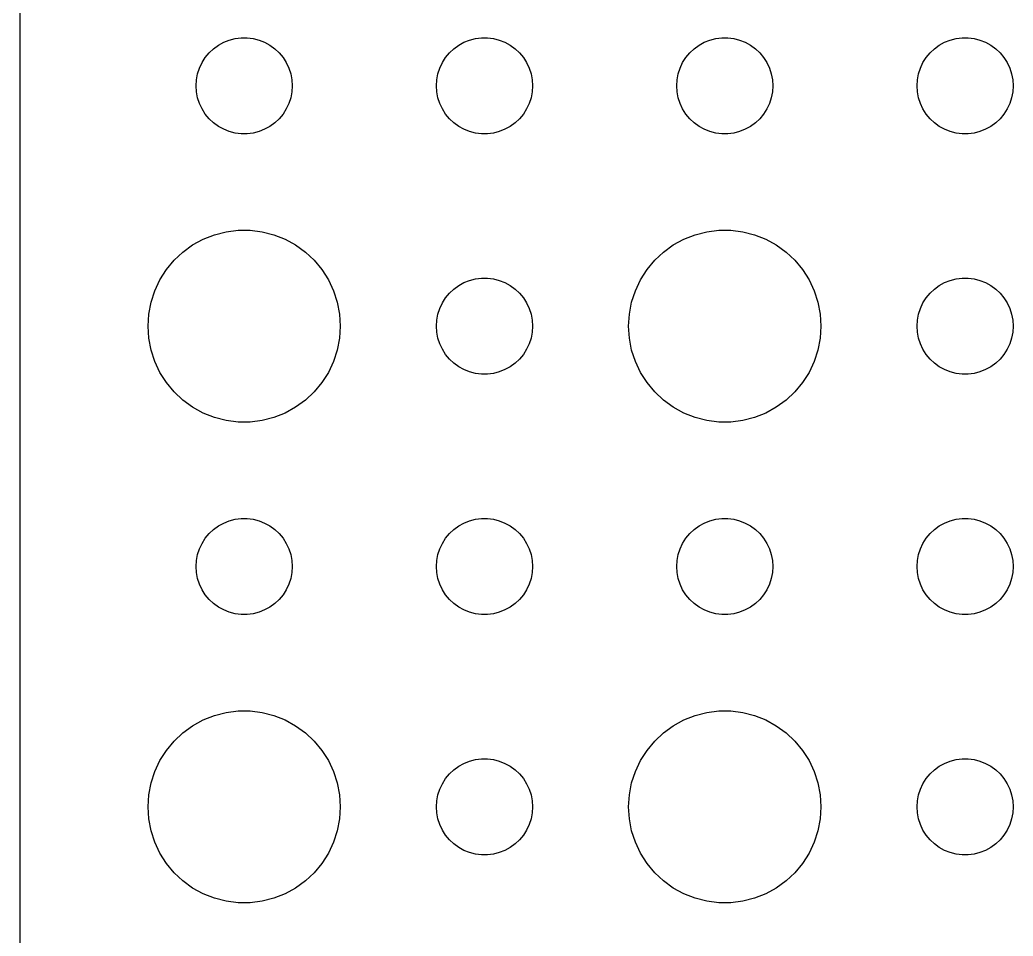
# Model space of a CAD drawing. Header units: metres. Extents: x -134 to 134, y 518 to 1078.
# Drawn here: x -134.5 to -103.5, y 679.97 to 708.56 of the extents above; entities that cross this region are included whole.
import ezdxf

# ---------------------------------------------------------------- set-up
doc = ezdxf.new("R2010")
doc.units = ezdxf.units.M

msp = doc.modelspace()

# ---------------------------------------------------------------- linework, layer by layer
for p, q in [((-134.5, 731), (-134.5, 637)), ((-128.456, 707.656), (-128.304, 707.766)), ((-128.304, 707.766), (-128.139, 707.857)), ((-128.139, 707.857), (-127.964, 707.927)), ((-127.964, 707.927), (-127.781, 707.973)), ((-127.781, 707.973), (-127.594, 707.997)), ((-127.594, 707.997), (-127.406, 707.997)), ((-127.406, 707.997), (-127.219, 707.973)), ((-127.219, 707.973), (-127.036, 707.927)), ((-127.036, 707.927), (-126.861, 707.857)), ((-126.861, 707.857), (-126.696, 707.766)), ((-126.696, 707.766), (-126.544, 707.656)), ((-120.956, 707.656), (-120.804, 707.766)), ((-120.804, 707.766), (-120.639, 707.857)), ((-120.639, 707.857), (-120.464, 707.927)), ((-120.464, 707.927), (-120.281, 707.973)), ((-120.281, 707.973), (-120.094, 707.997)), ((-120.094, 707.997), (-119.906, 707.997)), ((-119.906, 707.997), (-119.719, 707.973)), ((-119.719, 707.973), (-119.536, 707.927)), ((-119.536, 707.927), (-119.361, 707.857)), ((-119.361, 707.857), (-119.196, 707.766)), ((-119.196, 707.766), (-119.044, 707.656)), ((-113.456, 707.656), (-113.304, 707.766)), ((-113.304, 707.766), (-113.139, 707.857)), ((-113.139, 707.857), (-112.964, 707.927)), ((-112.964, 707.927), (-112.781, 707.973)), ((-112.781, 707.973), (-112.594, 707.997)), ((-112.594, 707.997), (-112.406, 707.997)), ((-112.406, 707.997), (-112.219, 707.973)), ((-112.219, 707.973), (-112.036, 707.927)), ((-112.036, 707.927), (-111.861, 707.857)), ((-111.861, 707.857), (-111.696, 707.766)), ((-111.696, 707.766), (-111.544, 707.656)), ((-105.956, 707.656), (-105.804, 707.766)), ((-105.804, 707.766), (-105.639, 707.857)), ((-105.639, 707.857), (-105.464, 707.927)), ((-105.464, 707.927), (-105.281, 707.973)), ((-105.281, 707.973), (-105.094, 707.997)), ((-105.094, 707.997), (-104.906, 707.997)), ((-104.906, 707.997), (-104.719, 707.973)), ((-104.719, 707.973), (-104.536, 707.927)), ((-104.536, 707.927), (-104.361, 707.857)), ((-104.361, 707.857), (-104.196, 707.766)), ((-104.196, 707.766), (-104.044, 707.656)), ((-128.714, 707.382), (-128.593, 707.527)), ((-128.593, 707.527), (-128.456, 707.656)), ((-126.544, 707.656), (-126.407, 707.527)), ((-126.407, 707.527), (-126.286, 707.382)), ((-121.214, 707.382), (-121.093, 707.527)), ((-121.093, 707.527), (-120.956, 707.656)), ((-119.044, 707.656), (-118.907, 707.527)), ((-118.907, 707.527), (-118.786, 707.382)), ((-113.714, 707.382), (-113.593, 707.527)), ((-113.593, 707.527), (-113.456, 707.656)), ((-111.544, 707.656), (-111.407, 707.527)), ((-111.407, 707.527), (-111.286, 707.382)), ((-106.214, 707.382), (-106.093, 707.527)), ((-106.093, 707.527), (-105.956, 707.656)), ((-104.044, 707.656), (-103.907, 707.527)), ((-103.907, 707.527), (-103.786, 707.382)), ((-128.895, 707.052), (-128.814, 707.223)), ((-128.814, 707.223), (-128.714, 707.382)), ((-126.286, 707.382), (-126.186, 707.223)), ((-126.186, 707.223), (-126.105, 707.052)), ((-121.395, 707.052), (-121.314, 707.223)), ((-121.314, 707.223), (-121.214, 707.382)), ((-118.786, 707.382), (-118.686, 707.223)), ((-118.686, 707.223), (-118.605, 707.052)), ((-113.895, 707.052), (-113.814, 707.223)), ((-113.814, 707.223), (-113.714, 707.382)), ((-111.286, 707.382), (-111.186, 707.223)), ((-111.186, 707.223), (-111.105, 707.052)), ((-106.395, 707.052), (-106.314, 707.223)), ((-106.314, 707.223), (-106.214, 707.382)), ((-103.786, 707.382), (-103.686, 707.223)), ((-103.686, 707.223), (-103.605, 707.052)), ((-128.988, 706.688), (-128.953, 706.873)), ((-128.953, 706.873), (-128.895, 707.052)), ((-126.105, 707.052), (-126.047, 706.873)), ((-126.047, 706.873), (-126.012, 706.688)), ((-121.488, 706.688), (-121.453, 706.873)), ((-121.453, 706.873), (-121.395, 707.052)), ((-118.605, 707.052), (-118.547, 706.873)), ((-118.547, 706.873), (-118.512, 706.688)), ((-113.988, 706.688), (-113.953, 706.873)), ((-113.953, 706.873), (-113.895, 707.052)), ((-111.105, 707.052), (-111.047, 706.873)), ((-111.047, 706.873), (-111.012, 706.688)), ((-106.488, 706.688), (-106.453, 706.873)), ((-106.453, 706.873), (-106.395, 707.052)), ((-103.605, 707.052), (-103.547, 706.873)), ((-103.547, 706.873), (-103.512, 706.688)), ((-129, 706.5), (-128.988, 706.688)), ((-128.988, 706.312), (-129, 706.5)), ((-126.012, 706.688), (-126, 706.5)), ((-126, 706.5), (-126.012, 706.312)), ((-121.5, 706.5), (-121.488, 706.688)), ((-121.488, 706.312), (-121.5, 706.5)), ((-118.512, 706.688), (-118.5, 706.5)), ((-118.5, 706.5), (-118.512, 706.312)), ((-114, 706.5), (-113.988, 706.688)), ((-113.988, 706.312), (-114, 706.5)), ((-111.012, 706.688), (-111, 706.5)), ((-111, 706.5), (-111.012, 706.312)), ((-106.5, 706.5), (-106.488, 706.688)), ((-106.488, 706.312), (-106.5, 706.5)), ((-103.512, 706.688), (-103.5, 706.5)), ((-103.5, 706.5), (-103.512, 706.312)), ((-128.953, 706.127), (-128.988, 706.312)), ((-126.012, 706.312), (-126.047, 706.127)), ((-121.453, 706.127), (-121.488, 706.312)), ((-118.512, 706.312), (-118.547, 706.127)), ((-113.953, 706.127), (-113.988, 706.312)), ((-111.012, 706.312), (-111.047, 706.127)), ((-106.453, 706.127), (-106.488, 706.312)), ((-103.512, 706.312), (-103.547, 706.127)), ((-128.895, 705.948), (-128.953, 706.127)), ((-128.814, 705.777), (-128.895, 705.948)), ((-126.105, 705.948), (-126.186, 705.777)), ((-126.047, 706.127), (-126.105, 705.948)), ((-121.395, 705.948), (-121.453, 706.127)), ((-121.314, 705.777), (-121.395, 705.948)), ((-118.605, 705.948), (-118.686, 705.777)), ((-118.547, 706.127), (-118.605, 705.948)), ((-113.895, 705.948), (-113.953, 706.127)), ((-113.814, 705.777), (-113.895, 705.948)), ((-111.105, 705.948), (-111.186, 705.777)), ((-111.047, 706.127), (-111.105, 705.948)), ((-106.395, 705.948), (-106.453, 706.127)), ((-106.314, 705.777), (-106.395, 705.948)), ((-103.605, 705.948), (-103.686, 705.777)), ((-103.547, 706.127), (-103.605, 705.948)), ((-128.714, 705.618), (-128.814, 705.777)), ((-128.593, 705.473), (-128.714, 705.618)), ((-126.286, 705.618), (-126.407, 705.473)), ((-126.186, 705.777), (-126.286, 705.618)), ((-121.214, 705.618), (-121.314, 705.777)), ((-121.093, 705.473), (-121.214, 705.618)), ((-118.786, 705.618), (-118.907, 705.473)), ((-118.686, 705.777), (-118.786, 705.618)), ((-113.714, 705.618), (-113.814, 705.777)), ((-113.593, 705.473), (-113.714, 705.618)), ((-111.286, 705.618), (-111.407, 705.473)), ((-111.186, 705.777), (-111.286, 705.618)), ((-106.214, 705.618), (-106.314, 705.777)), ((-106.093, 705.473), (-106.214, 705.618)), ((-103.786, 705.618), (-103.907, 705.473)), ((-103.686, 705.777), (-103.786, 705.618)), ((-128.456, 705.344), (-128.593, 705.473)), ((-128.304, 705.234), (-128.456, 705.344)), ((-126.544, 705.344), (-126.696, 705.234)), ((-126.407, 705.473), (-126.544, 705.344)), ((-120.956, 705.344), (-121.093, 705.473)), ((-120.804, 705.234), (-120.956, 705.344)), ((-119.044, 705.344), (-119.196, 705.234)), ((-118.907, 705.473), (-119.044, 705.344)), ((-113.456, 705.344), (-113.593, 705.473)), ((-113.304, 705.234), (-113.456, 705.344)), ((-111.544, 705.344), (-111.696, 705.234)), ((-111.407, 705.473), (-111.544, 705.344)), ((-105.956, 705.344), (-106.093, 705.473)), ((-105.804, 705.234), (-105.956, 705.344)), ((-104.044, 705.344), (-104.196, 705.234)), ((-103.907, 705.473), (-104.044, 705.344)), ((-128.139, 705.143), (-128.304, 705.234)), ((-127.964, 705.073), (-128.139, 705.143)), ((-127.781, 705.027), (-127.964, 705.073)), ((-127.594, 705.003), (-127.781, 705.027)), ((-127.406, 705.003), (-127.594, 705.003)), ((-127.219, 705.027), (-127.406, 705.003)), ((-127.036, 705.073), (-127.219, 705.027)), ((-126.861, 705.143), (-127.036, 705.073)), ((-126.696, 705.234), (-126.861, 705.143)), ((-120.639, 705.143), (-120.804, 705.234)), ((-120.464, 705.073), (-120.639, 705.143)), ((-120.281, 705.027), (-120.464, 705.073)), ((-120.094, 705.003), (-120.281, 705.027)), ((-119.906, 705.003), (-120.094, 705.003)), ((-119.719, 705.027), (-119.906, 705.003)), ((-119.536, 705.073), (-119.719, 705.027)), ((-119.361, 705.143), (-119.536, 705.073)), ((-119.196, 705.234), (-119.361, 705.143)), ((-113.139, 705.143), (-113.304, 705.234)), ((-112.964, 705.073), (-113.139, 705.143)), ((-112.781, 705.027), (-112.964, 705.073)), ((-112.594, 705.003), (-112.781, 705.027)), ((-112.406, 705.003), (-112.594, 705.003)), ((-112.219, 705.027), (-112.406, 705.003)), ((-112.036, 705.073), (-112.219, 705.027)), ((-111.861, 705.143), (-112.036, 705.073)), ((-111.696, 705.234), (-111.861, 705.143)), ((-105.639, 705.143), (-105.804, 705.234)), ((-105.464, 705.073), (-105.639, 705.143)), ((-105.281, 705.027), (-105.464, 705.073)), ((-105.094, 705.003), (-105.281, 705.027)), ((-104.906, 705.003), (-105.094, 705.003)), ((-104.719, 705.027), (-104.906, 705.003)), ((-104.536, 705.073), (-104.719, 705.027)), ((-104.361, 705.143), (-104.536, 705.073)), ((-104.196, 705.234), (-104.361, 705.143)), ((-128.777, 701.714), (-128.427, 701.853)), ((-128.427, 701.853), (-128.062, 701.947)), ((-128.062, 701.947), (-127.688, 701.994)), ((-127.688, 701.994), (-127.312, 701.994)), ((-127.312, 701.994), (-126.938, 701.947)), ((-126.938, 701.947), (-126.573, 701.853)), ((-126.573, 701.853), (-126.223, 701.714)), ((-113.777, 701.714), (-113.427, 701.853)), ((-113.427, 701.853), (-113.062, 701.947)), ((-113.062, 701.947), (-112.688, 701.994)), ((-112.688, 701.994), (-112.312, 701.994)), ((-112.312, 701.994), (-111.938, 701.947)), ((-111.938, 701.947), (-111.573, 701.853)), ((-111.573, 701.853), (-111.223, 701.714)), ((-129.412, 701.312), (-129.107, 701.533)), ((-129.107, 701.533), (-128.777, 701.714)), ((-126.223, 701.714), (-125.893, 701.533)), ((-125.893, 701.533), (-125.588, 701.312)), ((-114.412, 701.312), (-114.107, 701.533)), ((-114.107, 701.533), (-113.777, 701.714)), ((-111.223, 701.714), (-110.893, 701.533)), ((-110.893, 701.533), (-110.588, 701.312)), ((-129.687, 701.054), (-129.412, 701.312)), ((-125.588, 701.312), (-125.313, 701.054)), ((-114.687, 701.054), (-114.412, 701.312)), ((-110.588, 701.312), (-110.313, 701.054)), ((-129.927, 700.763), (-129.687, 701.054)), ((-125.313, 701.054), (-125.073, 700.763)), ((-114.927, 700.763), (-114.687, 701.054)), ((-110.313, 701.054), (-110.073, 700.763)), ((-130.129, 700.445), (-129.927, 700.763)), ((-125.073, 700.763), (-124.871, 700.445)), ((-115.129, 700.445), (-114.927, 700.763)), ((-110.073, 700.763), (-109.871, 700.445)), ((-130.289, 700.104), (-130.129, 700.445)), ((-124.871, 700.445), (-124.711, 700.104)), ((-120.804, 700.266), (-120.639, 700.357)), ((-120.639, 700.357), (-120.464, 700.427)), ((-120.464, 700.427), (-120.281, 700.473)), ((-120.281, 700.473), (-120.094, 700.497)), ((-120.094, 700.497), (-119.906, 700.497)), ((-119.906, 700.497), (-119.719, 700.473)), ((-119.719, 700.473), (-119.536, 700.427)), ((-119.536, 700.427), (-119.361, 700.357)), ((-119.361, 700.357), (-119.196, 700.266)), ((-115.289, 700.104), (-115.129, 700.445)), ((-109.871, 700.445), (-109.711, 700.104)), ((-105.804, 700.266), (-105.639, 700.357)), ((-105.639, 700.357), (-105.464, 700.427)), ((-105.464, 700.427), (-105.281, 700.473)), ((-105.281, 700.473), (-105.094, 700.497)), ((-105.094, 700.497), (-104.906, 700.497)), ((-104.906, 700.497), (-104.719, 700.473)), ((-104.719, 700.473), (-104.536, 700.427)), ((-104.536, 700.427), (-104.361, 700.357)), ((-104.361, 700.357), (-104.196, 700.266)), ((-130.406, 699.746), (-130.289, 700.104)), ((-124.711, 700.104), (-124.594, 699.746)), ((-121.214, 699.882), (-121.093, 700.027)), ((-121.093, 700.027), (-120.956, 700.156)), ((-120.956, 700.156), (-120.804, 700.266)), ((-119.196, 700.266), (-119.044, 700.156)), ((-119.044, 700.156), (-118.907, 700.027)), ((-118.907, 700.027), (-118.786, 699.882)), ((-115.406, 699.746), (-115.289, 700.104)), ((-109.711, 700.104), (-109.594, 699.746)), ((-106.214, 699.882), (-106.093, 700.027)), ((-106.093, 700.027), (-105.956, 700.156)), ((-105.956, 700.156), (-105.804, 700.266)), ((-104.196, 700.266), (-104.044, 700.156)), ((-104.044, 700.156), (-103.907, 700.027)), ((-103.907, 700.027), (-103.786, 699.882)), ((-130.476, 699.376), (-130.406, 699.746)), ((-124.594, 699.746), (-124.524, 699.376)), ((-121.395, 699.552), (-121.314, 699.723)), ((-121.314, 699.723), (-121.214, 699.882)), ((-118.786, 699.882), (-118.686, 699.723)), ((-118.686, 699.723), (-118.605, 699.552)), ((-115.476, 699.376), (-115.406, 699.746)), ((-109.594, 699.746), (-109.524, 699.376)), ((-106.395, 699.552), (-106.314, 699.723)), ((-106.314, 699.723), (-106.214, 699.882)), ((-103.786, 699.882), (-103.686, 699.723)), ((-103.686, 699.723), (-103.605, 699.552)), ((-130.5, 699), (-130.476, 699.376)), ((-124.524, 699.376), (-124.5, 699)), ((-121.488, 699.188), (-121.453, 699.373)), ((-121.453, 699.373), (-121.395, 699.552)), ((-118.605, 699.552), (-118.547, 699.373)), ((-118.547, 699.373), (-118.512, 699.188)), ((-115.5, 699), (-115.476, 699.376)), ((-109.524, 699.376), (-109.5, 699)), ((-106.488, 699.188), (-106.453, 699.373)), ((-106.453, 699.373), (-106.395, 699.552)), ((-103.605, 699.552), (-103.547, 699.373)), ((-103.547, 699.373), (-103.512, 699.188)), ((-121.5, 699), (-121.488, 699.188)), ((-118.512, 699.188), (-118.5, 699)), ((-106.5, 699), (-106.488, 699.188)), ((-103.512, 699.188), (-103.5, 699)), ((-130.476, 698.624), (-130.5, 699)), ((-124.5, 699), (-124.524, 698.624)), ((-121.488, 698.812), (-121.5, 699)), ((-121.453, 698.627), (-121.488, 698.812)), ((-118.512, 698.812), (-118.547, 698.627)), ((-118.5, 699), (-118.512, 698.812)), ((-115.476, 698.624), (-115.5, 699)), ((-109.5, 699), (-109.524, 698.624)), ((-106.488, 698.812), (-106.5, 699)), ((-106.453, 698.627), (-106.488, 698.812)), ((-103.512, 698.812), (-103.547, 698.627)), ((-103.5, 699), (-103.512, 698.812)), ((-130.406, 698.254), (-130.476, 698.624)), ((-124.524, 698.624), (-124.594, 698.254)), ((-121.395, 698.448), (-121.453, 698.627)), ((-121.314, 698.277), (-121.395, 698.448)), ((-118.605, 698.448), (-118.686, 698.277)), ((-118.547, 698.627), (-118.605, 698.448)), ((-115.406, 698.254), (-115.476, 698.624)), ((-109.524, 698.624), (-109.594, 698.254)), ((-106.395, 698.448), (-106.453, 698.627)), ((-106.314, 698.277), (-106.395, 698.448)), ((-103.605, 698.448), (-103.686, 698.277)), ((-103.547, 698.627), (-103.605, 698.448)), ((-130.289, 697.896), (-130.406, 698.254)), ((-124.594, 698.254), (-124.711, 697.896)), ((-121.214, 698.118), (-121.314, 698.277)), ((-118.686, 698.277), (-118.786, 698.118)), ((-115.289, 697.896), (-115.406, 698.254)), ((-109.594, 698.254), (-109.711, 697.896)), ((-106.214, 698.118), (-106.314, 698.277)), ((-103.686, 698.277), (-103.786, 698.118)), ((-130.129, 697.555), (-130.289, 697.896)), ((-124.711, 697.896), (-124.871, 697.555)), ((-121.093, 697.973), (-121.214, 698.118)), ((-120.956, 697.844), (-121.093, 697.973)), ((-120.804, 697.734), (-120.956, 697.844)), ((-119.044, 697.844), (-119.196, 697.734)), ((-118.907, 697.973), (-119.044, 697.844)), ((-118.786, 698.118), (-118.907, 697.973)), ((-115.129, 697.555), (-115.289, 697.896)), ((-109.711, 697.896), (-109.871, 697.555)), ((-106.093, 697.973), (-106.214, 698.118)), ((-105.956, 697.844), (-106.093, 697.973)), ((-105.804, 697.734), (-105.956, 697.844)), ((-104.044, 697.844), (-104.196, 697.734)), ((-103.907, 697.973), (-104.044, 697.844)), ((-103.786, 698.118), (-103.907, 697.973)), ((-129.927, 697.237), (-130.129, 697.555)), ((-124.871, 697.555), (-125.073, 697.237)), ((-120.639, 697.643), (-120.804, 697.734)), ((-120.464, 697.573), (-120.639, 697.643)), ((-120.281, 697.527), (-120.464, 697.573)), ((-120.094, 697.503), (-120.281, 697.527)), ((-119.906, 697.503), (-120.094, 697.503)), ((-119.719, 697.527), (-119.906, 697.503)), ((-119.536, 697.573), (-119.719, 697.527)), ((-119.361, 697.643), (-119.536, 697.573)), ((-119.196, 697.734), (-119.361, 697.643)), ((-114.927, 697.237), (-115.129, 697.555)), ((-109.871, 697.555), (-110.073, 697.237)), ((-105.639, 697.643), (-105.804, 697.734)), ((-105.464, 697.573), (-105.639, 697.643)), ((-105.281, 697.527), (-105.464, 697.573)), ((-105.094, 697.503), (-105.281, 697.527)), ((-104.906, 697.503), (-105.094, 697.503)), ((-104.719, 697.527), (-104.906, 697.503)), ((-104.536, 697.573), (-104.719, 697.527)), ((-104.361, 697.643), (-104.536, 697.573)), ((-104.196, 697.734), (-104.361, 697.643)), ((-129.687, 696.946), (-129.927, 697.237)), ((-125.073, 697.237), (-125.313, 696.946)), ((-114.687, 696.946), (-114.927, 697.237)), ((-110.073, 697.237), (-110.313, 696.946)), ((-129.412, 696.688), (-129.687, 696.946)), ((-125.313, 696.946), (-125.588, 696.688)), ((-114.412, 696.688), (-114.687, 696.946)), ((-110.313, 696.946), (-110.588, 696.688)), ((-129.107, 696.467), (-129.412, 696.688)), ((-125.588, 696.688), (-125.893, 696.467)), ((-114.107, 696.467), (-114.412, 696.688)), ((-110.588, 696.688), (-110.893, 696.467)), ((-128.777, 696.286), (-129.107, 696.467)), ((-128.427, 696.147), (-128.777, 696.286)), ((-126.223, 696.286), (-126.573, 696.147)), ((-125.893, 696.467), (-126.223, 696.286)), ((-113.777, 696.286), (-114.107, 696.467)), ((-113.427, 696.147), (-113.777, 696.286)), ((-111.223, 696.286), (-111.573, 696.147)), ((-110.893, 696.467), (-111.223, 696.286)), ((-128.062, 696.053), (-128.427, 696.147)), ((-127.688, 696.006), (-128.062, 696.053)), ((-127.312, 696.006), (-127.688, 696.006)), ((-126.938, 696.053), (-127.312, 696.006)), ((-126.573, 696.147), (-126.938, 696.053)), ((-113.062, 696.053), (-113.427, 696.147)), ((-112.688, 696.006), (-113.062, 696.053)), ((-112.312, 696.006), (-112.688, 696.006)), ((-111.938, 696.053), (-112.312, 696.006)), ((-111.573, 696.147), (-111.938, 696.053)), ((-128.304, 692.766), (-128.139, 692.857)), ((-128.139, 692.857), (-127.964, 692.927)), ((-127.964, 692.927), (-127.781, 692.973)), ((-127.781, 692.973), (-127.594, 692.997)), ((-127.594, 692.997), (-127.406, 692.997)), ((-127.406, 692.997), (-127.219, 692.973)), ((-127.219, 692.973), (-127.036, 692.927)), ((-127.036, 692.927), (-126.861, 692.857)), ((-126.861, 692.857), (-126.696, 692.766)), ((-120.804, 692.766), (-120.639, 692.857)), ((-120.639, 692.857), (-120.464, 692.927)), ((-120.464, 692.927), (-120.281, 692.973)), ((-120.281, 692.973), (-120.094, 692.997)), ((-120.094, 692.997), (-119.906, 692.997)), ((-119.906, 692.997), (-119.719, 692.973)), ((-119.719, 692.973), (-119.536, 692.927)), ((-119.536, 692.927), (-119.361, 692.857)), ((-119.361, 692.857), (-119.196, 692.766)), ((-113.304, 692.766), (-113.139, 692.857)), ((-113.139, 692.857), (-112.964, 692.927)), ((-112.964, 692.927), (-112.781, 692.973)), ((-112.781, 692.973), (-112.594, 692.997)), ((-112.594, 692.997), (-112.406, 692.997)), ((-112.406, 692.997), (-112.219, 692.973)), ((-112.219, 692.973), (-112.036, 692.927)), ((-112.036, 692.927), (-111.861, 692.857)), ((-111.861, 692.857), (-111.696, 692.766)), ((-105.804, 692.766), (-105.639, 692.857)), ((-105.639, 692.857), (-105.464, 692.927)), ((-105.464, 692.927), (-105.281, 692.973)), ((-105.281, 692.973), (-105.094, 692.997)), ((-105.094, 692.997), (-104.906, 692.997)), ((-104.906, 692.997), (-104.719, 692.973)), ((-104.719, 692.973), (-104.536, 692.927)), ((-104.536, 692.927), (-104.361, 692.857)), ((-104.361, 692.857), (-104.196, 692.766)), ((-128.593, 692.527), (-128.456, 692.656)), ((-128.456, 692.656), (-128.304, 692.766)), ((-126.696, 692.766), (-126.544, 692.656)), ((-126.544, 692.656), (-126.407, 692.527)), ((-121.093, 692.527), (-120.956, 692.656)), ((-120.956, 692.656), (-120.804, 692.766)), ((-119.196, 692.766), (-119.044, 692.656)), ((-119.044, 692.656), (-118.907, 692.527)), ((-113.593, 692.527), (-113.456, 692.656)), ((-113.456, 692.656), (-113.304, 692.766)), ((-111.696, 692.766), (-111.544, 692.656)), ((-111.544, 692.656), (-111.407, 692.527)), ((-106.093, 692.527), (-105.956, 692.656)), ((-105.956, 692.656), (-105.804, 692.766)), ((-104.196, 692.766), (-104.044, 692.656)), ((-104.044, 692.656), (-103.907, 692.527)), ((-128.814, 692.223), (-128.714, 692.382)), ((-128.714, 692.382), (-128.593, 692.527)), ((-126.407, 692.527), (-126.286, 692.382)), ((-126.286, 692.382), (-126.186, 692.223)), ((-121.314, 692.223), (-121.214, 692.382)), ((-121.214, 692.382), (-121.093, 692.527)), ((-118.907, 692.527), (-118.786, 692.382)), ((-118.786, 692.382), (-118.686, 692.223)), ((-113.814, 692.223), (-113.714, 692.382)), ((-113.714, 692.382), (-113.593, 692.527)), ((-111.407, 692.527), (-111.286, 692.382)), ((-111.286, 692.382), (-111.186, 692.223)), ((-106.314, 692.223), (-106.214, 692.382)), ((-106.214, 692.382), (-106.093, 692.527)), ((-103.907, 692.527), (-103.786, 692.382)), ((-103.786, 692.382), (-103.686, 692.223)), ((-128.953, 691.873), (-128.895, 692.052)), ((-128.895, 692.052), (-128.814, 692.223)), ((-126.186, 692.223), (-126.105, 692.052)), ((-126.105, 692.052), (-126.047, 691.873)), ((-121.453, 691.873), (-121.395, 692.052)), ((-121.395, 692.052), (-121.314, 692.223)), ((-118.686, 692.223), (-118.605, 692.052)), ((-118.605, 692.052), (-118.547, 691.873)), ((-113.953, 691.873), (-113.895, 692.052)), ((-113.895, 692.052), (-113.814, 692.223)), ((-111.186, 692.223), (-111.105, 692.052)), ((-111.105, 692.052), (-111.047, 691.873)), ((-106.453, 691.873), (-106.395, 692.052)), ((-106.395, 692.052), (-106.314, 692.223)), ((-103.686, 692.223), (-103.605, 692.052)), ((-103.605, 692.052), (-103.547, 691.873)), ((-129, 691.5), (-128.988, 691.688)), ((-128.988, 691.688), (-128.953, 691.873)), ((-126.047, 691.873), (-126.012, 691.688)), ((-126.012, 691.688), (-126, 691.5)), ((-121.5, 691.5), (-121.488, 691.688)), ((-121.488, 691.688), (-121.453, 691.873)), ((-118.547, 691.873), (-118.512, 691.688)), ((-118.512, 691.688), (-118.5, 691.5)), ((-114, 691.5), (-113.988, 691.688)), ((-113.988, 691.688), (-113.953, 691.873)), ((-111.047, 691.873), (-111.012, 691.688)), ((-111.012, 691.688), (-111, 691.5)), ((-106.5, 691.5), (-106.488, 691.688)), ((-106.488, 691.688), (-106.453, 691.873)), ((-103.547, 691.873), (-103.512, 691.688)), ((-103.512, 691.688), (-103.5, 691.5)), ((-128.988, 691.312), (-129, 691.5)), ((-128.953, 691.127), (-128.988, 691.312)), ((-126.012, 691.312), (-126.047, 691.127)), ((-126, 691.5), (-126.012, 691.312)), ((-121.488, 691.312), (-121.5, 691.5)), ((-121.453, 691.127), (-121.488, 691.312)), ((-118.512, 691.312), (-118.547, 691.127)), ((-118.5, 691.5), (-118.512, 691.312)), ((-113.988, 691.312), (-114, 691.5)), ((-113.953, 691.127), (-113.988, 691.312)), ((-111.012, 691.312), (-111.047, 691.127)), ((-111, 691.5), (-111.012, 691.312)), ((-106.488, 691.312), (-106.5, 691.5)), ((-106.453, 691.127), (-106.488, 691.312)), ((-103.512, 691.312), (-103.547, 691.127)), ((-103.5, 691.5), (-103.512, 691.312)), ((-128.895, 690.948), (-128.953, 691.127)), ((-126.047, 691.127), (-126.105, 690.948)), ((-121.395, 690.948), (-121.453, 691.127)), ((-118.547, 691.127), (-118.605, 690.948)), ((-113.895, 690.948), (-113.953, 691.127)), ((-111.047, 691.127), (-111.105, 690.948)), ((-106.395, 690.948), (-106.453, 691.127)), ((-103.547, 691.127), (-103.605, 690.948)), ((-128.814, 690.777), (-128.895, 690.948)), ((-128.714, 690.618), (-128.814, 690.777)), ((-126.186, 690.777), (-126.286, 690.618)), ((-126.105, 690.948), (-126.186, 690.777)), ((-121.314, 690.777), (-121.395, 690.948)), ((-121.214, 690.618), (-121.314, 690.777)), ((-118.686, 690.777), (-118.786, 690.618)), ((-118.605, 690.948), (-118.686, 690.777)), ((-113.814, 690.777), (-113.895, 690.948)), ((-113.714, 690.618), (-113.814, 690.777)), ((-111.186, 690.777), (-111.286, 690.618)), ((-111.105, 690.948), (-111.186, 690.777)), ((-106.314, 690.777), (-106.395, 690.948)), ((-106.214, 690.618), (-106.314, 690.777)), ((-103.686, 690.777), (-103.786, 690.618)), ((-103.605, 690.948), (-103.686, 690.777)), ((-128.593, 690.473), (-128.714, 690.618)), ((-128.456, 690.344), (-128.593, 690.473)), ((-126.407, 690.473), (-126.544, 690.344)), ((-126.286, 690.618), (-126.407, 690.473)), ((-121.093, 690.473), (-121.214, 690.618)), ((-120.956, 690.344), (-121.093, 690.473)), ((-118.907, 690.473), (-119.044, 690.344)), ((-118.786, 690.618), (-118.907, 690.473)), ((-113.593, 690.473), (-113.714, 690.618)), ((-113.456, 690.344), (-113.593, 690.473)), ((-111.407, 690.473), (-111.544, 690.344)), ((-111.286, 690.618), (-111.407, 690.473)), ((-106.093, 690.473), (-106.214, 690.618)), ((-105.956, 690.344), (-106.093, 690.473)), ((-103.907, 690.473), (-104.044, 690.344)), ((-103.786, 690.618), (-103.907, 690.473)), ((-128.304, 690.234), (-128.456, 690.344)), ((-128.139, 690.143), (-128.304, 690.234)), ((-127.964, 690.073), (-128.139, 690.143)), ((-127.781, 690.027), (-127.964, 690.073)), ((-127.036, 690.073), (-127.219, 690.027)), ((-126.861, 690.143), (-127.036, 690.073)), ((-126.696, 690.234), (-126.861, 690.143)), ((-126.544, 690.344), (-126.696, 690.234)), ((-120.804, 690.234), (-120.956, 690.344)), ((-120.639, 690.143), (-120.804, 690.234)), ((-120.464, 690.073), (-120.639, 690.143)), ((-120.281, 690.027), (-120.464, 690.073)), ((-119.536, 690.073), (-119.719, 690.027)), ((-119.361, 690.143), (-119.536, 690.073)), ((-119.196, 690.234), (-119.361, 690.143)), ((-119.044, 690.344), (-119.196, 690.234)), ((-113.304, 690.234), (-113.456, 690.344)), ((-113.139, 690.143), (-113.304, 690.234)), ((-112.964, 690.073), (-113.139, 690.143)), ((-112.781, 690.027), (-112.964, 690.073)), ((-112.036, 690.073), (-112.219, 690.027)), ((-111.861, 690.143), (-112.036, 690.073)), ((-111.696, 690.234), (-111.861, 690.143)), ((-111.544, 690.344), (-111.696, 690.234)), ((-105.804, 690.234), (-105.956, 690.344)), ((-105.639, 690.143), (-105.804, 690.234)), ((-105.464, 690.073), (-105.639, 690.143)), ((-105.281, 690.027), (-105.464, 690.073)), ((-104.536, 690.073), (-104.719, 690.027)), ((-104.361, 690.143), (-104.536, 690.073)), ((-104.196, 690.234), (-104.361, 690.143)), ((-104.044, 690.344), (-104.196, 690.234)), ((-127.594, 690.003), (-127.781, 690.027)), ((-127.406, 690.003), (-127.594, 690.003)), ((-127.219, 690.027), (-127.406, 690.003)), ((-120.094, 690.003), (-120.281, 690.027)), ((-119.906, 690.003), (-120.094, 690.003)), ((-119.719, 690.027), (-119.906, 690.003)), ((-112.594, 690.003), (-112.781, 690.027)), ((-112.406, 690.003), (-112.594, 690.003)), ((-112.219, 690.027), (-112.406, 690.003)), ((-105.094, 690.003), (-105.281, 690.027)), ((-104.906, 690.003), (-105.094, 690.003)), ((-104.719, 690.027), (-104.906, 690.003)), ((-128.062, 686.947), (-127.688, 686.994)), ((-127.688, 686.994), (-127.312, 686.994)), ((-127.312, 686.994), (-126.938, 686.947)), ((-113.062, 686.947), (-112.688, 686.994)), ((-112.688, 686.994), (-112.312, 686.994)), ((-112.312, 686.994), (-111.938, 686.947)), ((-129.107, 686.533), (-128.777, 686.714)), ((-128.777, 686.714), (-128.427, 686.853)), ((-128.427, 686.853), (-128.062, 686.947)), ((-126.938, 686.947), (-126.573, 686.853)), ((-126.573, 686.853), (-126.223, 686.714)), ((-126.223, 686.714), (-125.893, 686.533)), ((-114.107, 686.533), (-113.777, 686.714)), ((-113.777, 686.714), (-113.427, 686.853)), ((-113.427, 686.853), (-113.062, 686.947)), ((-111.938, 686.947), (-111.573, 686.853)), ((-111.573, 686.853), (-111.223, 686.714)), ((-111.223, 686.714), (-110.893, 686.533)), ((-129.412, 686.312), (-129.107, 686.533)), ((-125.893, 686.533), (-125.588, 686.312)), ((-114.412, 686.312), (-114.107, 686.533)), ((-110.893, 686.533), (-110.588, 686.312)), ((-129.927, 685.763), (-129.687, 686.054)), ((-129.687, 686.054), (-129.412, 686.312)), ((-125.588, 686.312), (-125.313, 686.054)), ((-125.313, 686.054), (-125.073, 685.763)), ((-114.927, 685.763), (-114.687, 686.054)), ((-114.687, 686.054), (-114.412, 686.312)), ((-110.588, 686.312), (-110.313, 686.054)), ((-110.313, 686.054), (-110.073, 685.763)), ((-130.129, 685.445), (-129.927, 685.763)), ((-125.073, 685.763), (-124.871, 685.445)), ((-115.129, 685.445), (-114.927, 685.763)), ((-110.073, 685.763), (-109.871, 685.445)), ((-130.289, 685.104), (-130.129, 685.445)), ((-124.871, 685.445), (-124.711, 685.104)), ((-120.639, 685.357), (-120.464, 685.427)), ((-120.464, 685.427), (-120.281, 685.473)), ((-120.281, 685.473), (-120.094, 685.497)), ((-120.094, 685.497), (-119.906, 685.497)), ((-119.906, 685.497), (-119.719, 685.473)), ((-119.719, 685.473), (-119.536, 685.427)), ((-119.536, 685.427), (-119.361, 685.357)), ((-115.289, 685.104), (-115.129, 685.445)), ((-109.871, 685.445), (-109.711, 685.104)), ((-105.639, 685.357), (-105.464, 685.427)), ((-105.464, 685.427), (-105.281, 685.473)), ((-105.281, 685.473), (-105.094, 685.497)), ((-105.094, 685.497), (-104.906, 685.497)), ((-104.906, 685.497), (-104.719, 685.473)), ((-104.719, 685.473), (-104.536, 685.427)), ((-104.536, 685.427), (-104.361, 685.357)), ((-130.406, 684.746), (-130.289, 685.104)), ((-124.711, 685.104), (-124.594, 684.746)), ((-121.093, 685.027), (-120.956, 685.156)), ((-120.956, 685.156), (-120.804, 685.266)), ((-120.804, 685.266), (-120.639, 685.357)), ((-119.361, 685.357), (-119.196, 685.266)), ((-119.196, 685.266), (-119.044, 685.156)), ((-119.044, 685.156), (-118.907, 685.027)), ((-115.406, 684.746), (-115.289, 685.104)), ((-109.711, 685.104), (-109.594, 684.746)), ((-106.093, 685.027), (-105.956, 685.156)), ((-105.956, 685.156), (-105.804, 685.266)), ((-105.804, 685.266), (-105.639, 685.357)), ((-104.361, 685.357), (-104.196, 685.266)), ((-104.196, 685.266), (-104.044, 685.156)), ((-104.044, 685.156), (-103.907, 685.027)), ((-121.314, 684.723), (-121.214, 684.882)), ((-121.214, 684.882), (-121.093, 685.027)), ((-118.907, 685.027), (-118.786, 684.882)), ((-118.786, 684.882), (-118.686, 684.723)), ((-106.314, 684.723), (-106.214, 684.882)), ((-106.214, 684.882), (-106.093, 685.027)), ((-103.907, 685.027), (-103.786, 684.882)), ((-103.786, 684.882), (-103.686, 684.723)), ((-130.476, 684.376), (-130.406, 684.746)), ((-124.594, 684.746), (-124.524, 684.376)), ((-121.453, 684.373), (-121.395, 684.552)), ((-121.395, 684.552), (-121.314, 684.723)), ((-118.686, 684.723), (-118.605, 684.552)), ((-118.605, 684.552), (-118.547, 684.373)), ((-115.476, 684.376), (-115.406, 684.746)), ((-109.594, 684.746), (-109.524, 684.376)), ((-106.453, 684.373), (-106.395, 684.552)), ((-106.395, 684.552), (-106.314, 684.723)), ((-103.686, 684.723), (-103.605, 684.552)), ((-103.605, 684.552), (-103.547, 684.373)), ((-130.5, 684), (-130.476, 684.376)), ((-124.524, 684.376), (-124.5, 684)), ((-121.5, 684), (-121.488, 684.188)), ((-121.488, 684.188), (-121.453, 684.373)), ((-118.547, 684.373), (-118.512, 684.188)), ((-118.512, 684.188), (-118.5, 684)), ((-115.5, 684), (-115.476, 684.376)), ((-109.524, 684.376), (-109.5, 684)), ((-106.5, 684), (-106.488, 684.188)), ((-106.488, 684.188), (-106.453, 684.373)), ((-103.547, 684.373), (-103.512, 684.188)), ((-103.512, 684.188), (-103.5, 684)), ((-130.476, 683.624), (-130.5, 684)), ((-124.5, 684), (-124.524, 683.624)), ((-121.488, 683.812), (-121.5, 684)), ((-118.5, 684), (-118.512, 683.812)), ((-115.476, 683.624), (-115.5, 684)), ((-109.5, 684), (-109.524, 683.624)), ((-106.488, 683.812), (-106.5, 684)), ((-103.5, 684), (-103.512, 683.812)), ((-130.406, 683.254), (-130.476, 683.624)), ((-124.524, 683.624), (-124.594, 683.254)), ((-121.453, 683.627), (-121.488, 683.812)), ((-121.395, 683.448), (-121.453, 683.627)), ((-118.547, 683.627), (-118.605, 683.448)), ((-118.512, 683.812), (-118.547, 683.627)), ((-115.406, 683.254), (-115.476, 683.624)), ((-109.524, 683.624), (-109.594, 683.254)), ((-106.453, 683.627), (-106.488, 683.812)), ((-106.395, 683.448), (-106.453, 683.627)), ((-103.547, 683.627), (-103.605, 683.448)), ((-103.512, 683.812), (-103.547, 683.627)), ((-130.289, 682.896), (-130.406, 683.254)), ((-124.594, 683.254), (-124.711, 682.896)), ((-121.314, 683.277), (-121.395, 683.448)), ((-121.214, 683.118), (-121.314, 683.277)), ((-118.686, 683.277), (-118.786, 683.118)), ((-118.605, 683.448), (-118.686, 683.277)), ((-115.289, 682.896), (-115.406, 683.254)), ((-109.594, 683.254), (-109.711, 682.896)), ((-106.314, 683.277), (-106.395, 683.448)), ((-106.214, 683.118), (-106.314, 683.277)), ((-103.686, 683.277), (-103.786, 683.118)), ((-103.605, 683.448), (-103.686, 683.277)), ((-121.093, 682.973), (-121.214, 683.118)), ((-120.956, 682.844), (-121.093, 682.973)), ((-118.907, 682.973), (-119.044, 682.844)), ((-118.786, 683.118), (-118.907, 682.973)), ((-106.093, 682.973), (-106.214, 683.118)), ((-105.956, 682.844), (-106.093, 682.973)), ((-103.907, 682.973), (-104.044, 682.844)), ((-103.786, 683.118), (-103.907, 682.973)), ((-130.129, 682.555), (-130.289, 682.896)), ((-124.711, 682.896), (-124.871, 682.555)), ((-120.804, 682.734), (-120.956, 682.844)), ((-120.639, 682.643), (-120.804, 682.734)), ((-120.464, 682.573), (-120.639, 682.643)), ((-119.361, 682.643), (-119.536, 682.573)), ((-119.196, 682.734), (-119.361, 682.643)), ((-119.044, 682.844), (-119.196, 682.734)), ((-115.129, 682.555), (-115.289, 682.896)), ((-109.711, 682.896), (-109.871, 682.555)), ((-105.804, 682.734), (-105.956, 682.844)), ((-105.639, 682.643), (-105.804, 682.734)), ((-105.464, 682.573), (-105.639, 682.643)), ((-104.361, 682.643), (-104.536, 682.573)), ((-104.196, 682.734), (-104.361, 682.643)), ((-104.044, 682.844), (-104.196, 682.734)), ((-129.927, 682.237), (-130.129, 682.555)), ((-124.871, 682.555), (-125.073, 682.237)), ((-120.281, 682.527), (-120.464, 682.573)), ((-120.094, 682.503), (-120.281, 682.527)), ((-119.906, 682.503), (-120.094, 682.503)), ((-119.719, 682.527), (-119.906, 682.503)), ((-119.536, 682.573), (-119.719, 682.527)), ((-114.927, 682.237), (-115.129, 682.555)), ((-109.871, 682.555), (-110.073, 682.237)), ((-105.281, 682.527), (-105.464, 682.573)), ((-105.094, 682.503), (-105.281, 682.527)), ((-104.906, 682.503), (-105.094, 682.503)), ((-104.719, 682.527), (-104.906, 682.503)), ((-104.536, 682.573), (-104.719, 682.527)), ((-129.687, 681.946), (-129.927, 682.237)), ((-125.073, 682.237), (-125.313, 681.946)), ((-114.687, 681.946), (-114.927, 682.237)), ((-110.073, 682.237), (-110.313, 681.946)), ((-129.412, 681.688), (-129.687, 681.946)), ((-125.313, 681.946), (-125.588, 681.688)), ((-114.412, 681.688), (-114.687, 681.946)), ((-110.313, 681.946), (-110.588, 681.688)), ((-129.107, 681.467), (-129.412, 681.688)), ((-128.777, 681.286), (-129.107, 681.467)), ((-125.893, 681.467), (-126.223, 681.286)), ((-125.588, 681.688), (-125.893, 681.467)), ((-114.107, 681.467), (-114.412, 681.688)), ((-113.777, 681.286), (-114.107, 681.467)), ((-110.893, 681.467), (-111.223, 681.286)), ((-110.588, 681.688), (-110.893, 681.467)), ((-128.427, 681.147), (-128.777, 681.286)), ((-128.062, 681.053), (-128.427, 681.147)), ((-126.573, 681.147), (-126.938, 681.053)), ((-126.223, 681.286), (-126.573, 681.147)), ((-113.427, 681.147), (-113.777, 681.286)), ((-113.062, 681.053), (-113.427, 681.147)), ((-111.573, 681.147), (-111.938, 681.053)), ((-111.223, 681.286), (-111.573, 681.147)), ((-127.688, 681.006), (-128.062, 681.053)), ((-127.312, 681.006), (-127.688, 681.006)), ((-126.938, 681.053), (-127.312, 681.006)), ((-112.688, 681.006), (-113.062, 681.053)), ((-112.312, 681.006), (-112.688, 681.006)), ((-111.938, 681.053), (-112.312, 681.006))]:
    msp.add_line(p, q)

doc.saveas('drawing.dxf')
